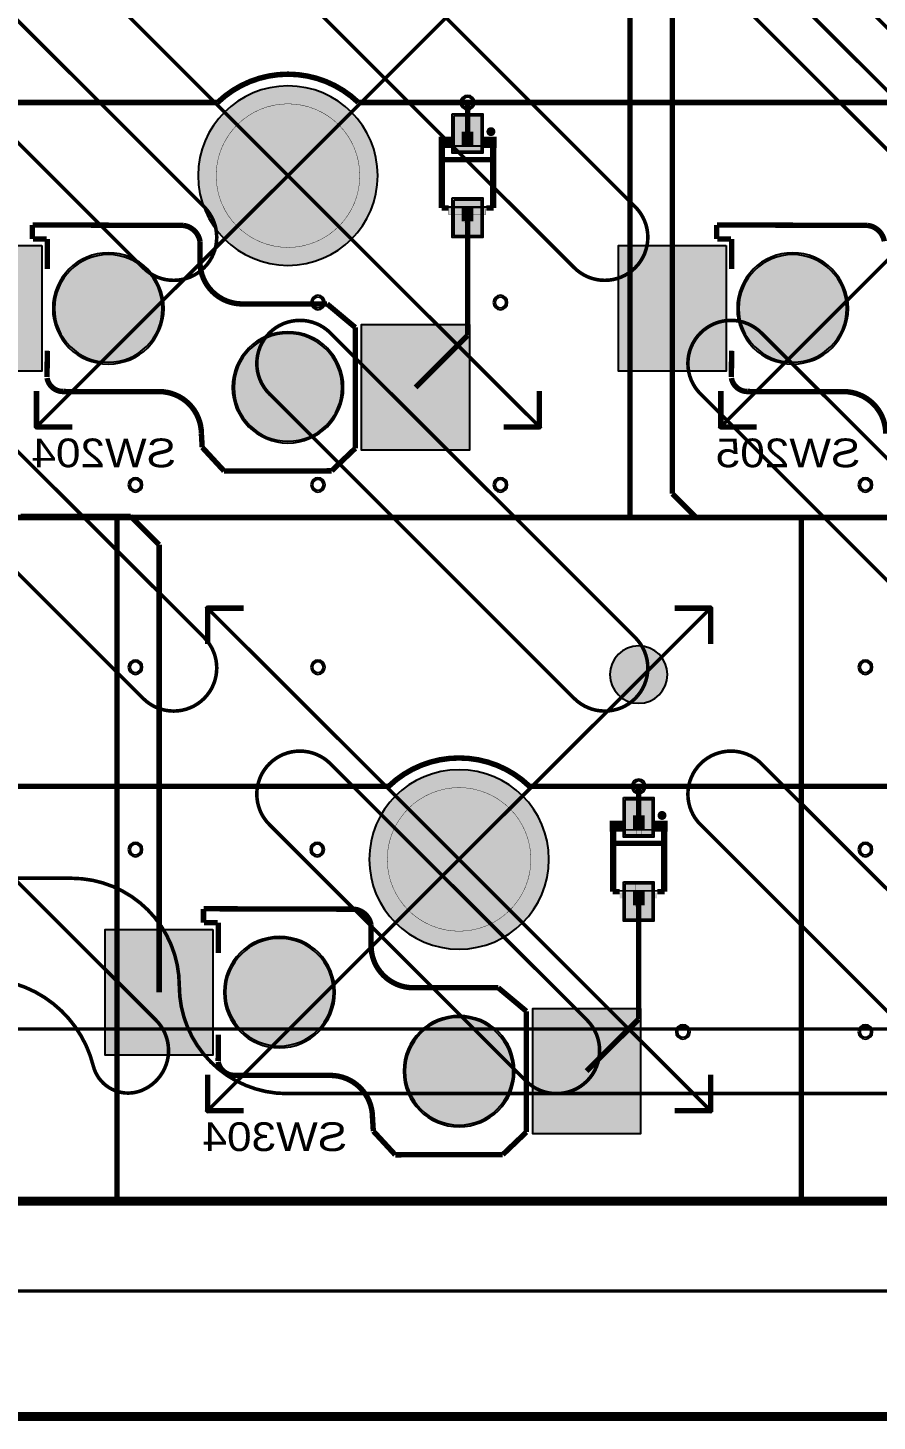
# Model space of a CAD drawing. Header units: millimetres. Extents: x -3 to 238, y -92 to 6.
# Drawn here: x 78.49 to 102.13, y -92.32 to -53.51 of the extents above; entities that cross this region are included whole.
import ezdxf
from ezdxf.enums import TextEntityAlignment as Align

# ---------------------------------------------------------------- set-up
doc = ezdxf.new("R2010")
doc.units = ezdxf.units.MM
doc.header["$MEASUREMENT"] = 0
for name, color, linetype, true_color in [('Board-Outline-Layer', 7, 'Continuous', 0xff00ff), ('Bottom-Layer', 7, 'Continuous', 0x0000ff), ('Bottom-Paste-Mask-Layer', 7, 'Continuous', 0x800000), ('Bottom-Silkscreen-Layer', 7, 'Continuous', 0x66cc33), ('Bottom-Solder-Mask-Layer', 7, 'Continuous', 0xaa00ff), ('Component-Marking-Layer', 7, 'Continuous', 0x66ffcc), ('Component-Shape-Layer', 7, 'Continuous', 0x00cccc), ('Document-Layer', 7, 'Continuous', 0xffffff), ('F.Adhes', 7, 'Continuous', 0x9069e9), ('Hole-Layer', 7, 'Continuous', 0x222222), ('Multi-Layer', 7, 'Continuous', 0xc0c0c0), ('Pin-Floating-Layer', 7, 'Continuous', 0xff99ff), ('Pin-Soldering-Layer', 7, 'Continuous', 0xcc9999), ('Top-Layer', 7, 'Continuous', 0xff0000), ('Top-Paste-Mask-Layer', 7, 'Continuous', 0x808080), ('Top-Solder-Mask-Layer', 7, 'Continuous', 0x800080)]:
    doc.layers.add(name, color=color, linetype=linetype, true_color=true_color)
doc.styles.get("Standard").update_dxf_attribs({"font": 'arial.ttf'})

msp = doc.modelspace()

# ---------------------------------------------------------------- hatches: boundary and pattern name
at = {"layer": 'Bottom-Layer'}
for points in [[(83.225, -57.625, 1), (88.225, -57.625, 1)], [(90.35, -55.953), (91.1, -55.953), (91.1, -56.953), (90.35, -56.953)], [(90.35, -58.298), (91.1, -58.298), (91.1, -59.298), (90.35, -59.298)], [(78.875, -59.575), (78.875, -63.075), (75.875, -63.075), (75.875, -59.575)], [(79.175, -61.325, 1), (82.275, -61.325, 1)], [(97.925, -59.575), (97.925, -63.075), (94.925, -63.075), (94.925, -59.575)], [(98.225, -61.325, 1), (101.325, -61.325, 1)], [(84.175, -63.525, 1), (87.275, -63.525, 1)], [(90.775, -61.775), (90.775, -65.275), (87.775, -65.275), (87.775, -61.775)], [(94.688, -71.525, 1), (96.288, -71.525, 1)], [(87.988, -76.675, 1), (92.988, -76.675, 1)], [(95.113, -75.003), (95.863, -75.003), (95.863, -76.003), (95.113, -76.003)], [(95.113, -77.348), (95.863, -77.348), (95.863, -78.348), (95.113, -78.348)], [(83.638, -78.625), (83.638, -82.125), (80.638, -82.125), (80.638, -78.625)], [(83.938, -80.375, 1), (87.038, -80.375, 1)], [(88.938, -82.575, 1), (92.038, -82.575, 1)], [(95.538, -80.825), (95.538, -84.325), (92.538, -84.325), (92.538, -80.825)]]:
    msp.add_hatch(color=256, dxfattribs=at).paths.add_polyline_path(points)
at = {"layer": 'Bottom-Paste-Mask-Layer'}
for points in [[(83.225, -57.625, 1), (88.225, -57.625, 1)], [(90.35, -55.953), (91.1, -55.953), (91.1, -56.953), (90.35, -56.953)], [(90.35, -58.298), (91.1, -58.298), (91.1, -59.298), (90.35, -59.298)], [(78.875, -59.575), (78.875, -63.075), (75.875, -63.075), (75.875, -59.575)], [(79.175, -61.325, 1), (82.275, -61.325, 1)], [(97.925, -59.575), (97.925, -63.075), (94.925, -63.075), (94.925, -59.575)], [(98.225, -61.325, 1), (101.325, -61.325, 1)], [(84.175, -63.525, 1), (87.275, -63.525, 1)], [(90.775, -61.775), (90.775, -65.275), (87.775, -65.275), (87.775, -61.775)], [(94.688, -71.525, 1), (96.288, -71.525, 1)], [(87.988, -76.675, 1), (92.988, -76.675, 1)], [(95.113, -75.003), (95.863, -75.003), (95.863, -76.003), (95.113, -76.003)], [(95.113, -77.348), (95.863, -77.348), (95.863, -78.348), (95.113, -78.348)], [(83.638, -78.625), (83.638, -82.125), (80.638, -82.125), (80.638, -78.625)], [(83.938, -80.375, 1), (87.038, -80.375, 1)], [(88.938, -82.575, 1), (92.038, -82.575, 1)], [(95.538, -80.825), (95.538, -84.325), (92.538, -84.325), (92.538, -80.825)]]:
    msp.add_hatch(color=256, dxfattribs=at).paths.add_polyline_path(points)
at = {"layer": 'Bottom-Silkscreen-Layer'}
for points in [[(89.923, -56.85), (90.275, -56.85), (90.275, -56.545), (89.923, -56.545)], [(89.923, -56.85), (90.275, -56.85), (90.275, -56.545), (89.923, -56.545)], [(91.528, -56.85), (91.175, -56.85), (91.175, -56.545), (91.528, -56.545)], [(91.528, -56.85), (91.175, -56.85), (91.175, -56.545), (91.528, -56.545)], [(94.686, -75.9), (95.038, -75.9), (95.038, -75.595), (94.686, -75.595)], [(94.686, -75.9), (95.038, -75.9), (95.038, -75.595), (94.686, -75.595)], [(96.291, -75.9), (95.938, -75.9), (95.938, -75.595), (96.291, -75.595)], [(96.291, -75.9), (95.938, -75.9), (95.938, -75.595), (96.291, -75.595)]]:
    msp.add_hatch(color=256, dxfattribs=at).paths.add_polyline_path(points)
at = {"layer": 'Bottom-Solder-Mask-Layer'}
for points in [[(83.225, -57.625, 1), (88.225, -57.625, 1)], [(90.299, -55.902), (91.151, -55.902), (91.151, -57.004), (90.299, -57.004)], [(90.299, -58.247), (91.151, -58.247), (91.151, -59.349), (90.299, -59.349)], [(78.875, -59.575), (78.875, -63.075), (75.875, -63.075), (75.875, -59.575)], [(79.175, -61.325, 1), (82.275, -61.325, 1)], [(97.925, -59.575), (97.925, -63.075), (94.925, -63.075), (94.925, -59.575)], [(98.225, -61.325, 1), (101.325, -61.325, 1)], [(84.175, -63.525, 1), (87.275, -63.525, 1)], [(90.775, -61.775), (90.775, -65.275), (87.775, -65.275), (87.775, -61.775)], [(94.688, -71.525, 1), (96.288, -71.525, 1)], [(87.988, -76.675, 1), (92.988, -76.675, 1)], [(95.062, -74.952), (95.914, -74.952), (95.914, -76.054), (95.062, -76.054)], [(95.062, -77.297), (95.914, -77.297), (95.914, -78.399), (95.062, -78.399)], [(83.638, -78.625), (83.638, -82.125), (80.638, -82.125), (80.638, -78.625)], [(83.938, -80.375, 1), (87.038, -80.375, 1)], [(88.938, -82.575, 1), (92.038, -82.575, 1)], [(95.538, -80.825), (95.538, -84.325), (92.538, -84.325), (92.538, -80.825)]]:
    msp.add_hatch(color=256, dxfattribs=at).paths.add_polyline_path(points)
at = {"layer": 'Component-Marking-Layer'}
for points in [[(91.315, -56.4, 1), (91.435, -56.4, 1)], [(91.315, -56.4, 1), (91.435, -56.4, 1)], [(96.078, -75.45, 1), (96.198, -75.45, 1)], [(96.078, -75.45, 1), (96.198, -75.45, 1)]]:
    msp.add_hatch(color=256, dxfattribs=at).paths.add_polyline_path(points)
at = {"layer": 'Document-Layer'}
for points in [[(90.655, -56.4), (90.811, -56.4), (90.811, -57.024), (90.655, -57.024)], [(90.655, -56.4), (90.811, -56.4), (90.811, -57.024), (90.655, -57.024)], [(90.195, -58.708), (91.235, -58.708), (91.235, -58.552), (90.195, -58.552)], [(90.195, -58.708), (91.235, -58.708), (91.235, -58.552), (90.195, -58.552)], [(90.635, -58.94), (90.791, -58.94), (90.791, -58.316), (90.635, -58.316)], [(90.635, -58.94), (90.791, -58.94), (90.791, -58.316), (90.635, -58.316)], [(95.418, -75.45), (95.574, -75.45), (95.574, -76.074), (95.418, -76.074)], [(95.418, -75.45), (95.574, -75.45), (95.574, -76.074), (95.418, -76.074)], [(94.958, -77.758), (95.998, -77.758), (95.998, -77.602), (94.958, -77.602)], [(94.958, -77.758), (95.998, -77.758), (95.998, -77.602), (94.958, -77.602)], [(95.398, -77.99), (95.554, -77.99), (95.554, -77.366), (95.398, -77.366)], [(95.398, -77.99), (95.554, -77.99), (95.554, -77.366), (95.398, -77.366)]]:
    msp.add_hatch(color=256, dxfattribs=at).paths.add_polyline_path(points)
at = {"layer": 'Hole-Layer'}
for points in [[(83.225, -57.625, 1), (88.225, -57.625, 1)], [(79.225, -61.325, 1), (82.225, -61.325, 1)], [(98.275, -61.325, 1), (101.275, -61.325, 1)], [(84.225, -63.525, 1), (87.225, -63.525, 1)], [(94.688, -71.525, 1), (96.288, -71.525, 1)], [(87.988, -76.675, 1), (92.988, -76.675, 1)], [(83.988, -80.375, 1), (86.988, -80.375, 1)], [(88.988, -82.575, 1), (91.988, -82.575, 1)]]:
    msp.add_hatch(color=256, dxfattribs=at).paths.add_polyline_path(points)
at = {"layer": 'Multi-Layer'}
for points in [[(83.225, -57.625, 1), (88.225, -57.625, 1)], [(83.225, -57.625, 1), (88.225, -57.625, 1)], [(83.225, -57.625, 1), (88.225, -57.625, 1)], [(79.175, -61.325, 1), (82.275, -61.325, 1)], [(79.175, -61.325, 1), (82.275, -61.325, 1)], [(79.175, -61.325, 1), (82.275, -61.325, 1)], [(98.225, -61.325, 1), (101.325, -61.325, 1)], [(98.225, -61.325, 1), (101.325, -61.325, 1)], [(98.225, -61.325, 1), (101.325, -61.325, 1)], [(84.175, -63.525, 1), (87.275, -63.525, 1)], [(84.175, -63.525, 1), (87.275, -63.525, 1)], [(84.175, -63.525, 1), (87.275, -63.525, 1)], [(94.688, -71.525, 1), (96.288, -71.525, 1)], [(94.688, -71.525, 1), (96.288, -71.525, 1)], [(94.688, -71.525, 1), (96.288, -71.525, 1)], [(87.988, -76.675, 1), (92.988, -76.675, 1)], [(87.988, -76.675, 1), (92.988, -76.675, 1)], [(87.988, -76.675, 1), (92.988, -76.675, 1)], [(83.938, -80.375, 1), (87.038, -80.375, 1)], [(83.938, -80.375, 1), (87.038, -80.375, 1)], [(83.938, -80.375, 1), (87.038, -80.375, 1)], [(88.938, -82.575, 1), (92.038, -82.575, 1)], [(88.938, -82.575, 1), (92.038, -82.575, 1)], [(88.938, -82.575, 1), (92.038, -82.575, 1)]]:
    msp.add_hatch(color=256, dxfattribs=at).paths.add_polyline_path(points)
at = {"layer": 'Pin-Floating-Layer'}
for points in [[(90.565, -56.81), (90.885, -56.81), (90.885, -56.69), (90.565, -56.69)], [(90.565, -56.81), (90.885, -56.81), (90.885, -56.69), (90.565, -56.69)], [(90.565, -58.61), (90.885, -58.61), (90.885, -58.49), (90.565, -58.49)], [(90.565, -58.61), (90.885, -58.61), (90.885, -58.49), (90.565, -58.49)], [(95.328, -75.86), (95.648, -75.86), (95.648, -75.74), (95.328, -75.74)], [(95.328, -75.86), (95.648, -75.86), (95.648, -75.74), (95.328, -75.74)], [(95.328, -77.66), (95.648, -77.66), (95.648, -77.54), (95.328, -77.54)], [(95.328, -77.66), (95.648, -77.66), (95.648, -77.54), (95.328, -77.54)]]:
    msp.add_hatch(color=256, dxfattribs=at).paths.add_polyline_path(points)
at = {"layer": 'Pin-Soldering-Layer'}
for points in [[(90.565, -56.7), (90.885, -56.7), (90.885, -56.4), (90.565, -56.4)], [(90.565, -56.7), (90.885, -56.7), (90.885, -56.4), (90.565, -56.4)], [(90.565, -58.9), (90.885, -58.9), (90.885, -58.6), (90.565, -58.6)], [(90.565, -58.9), (90.885, -58.9), (90.885, -58.6), (90.565, -58.6)], [(95.328, -75.75), (95.648, -75.75), (95.648, -75.45), (95.328, -75.45)], [(95.328, -75.75), (95.648, -75.75), (95.648, -75.45), (95.328, -75.45)], [(95.328, -77.95), (95.648, -77.95), (95.648, -77.65), (95.328, -77.65)], [(95.328, -77.95), (95.648, -77.95), (95.648, -77.65), (95.328, -77.65)]]:
    msp.add_hatch(color=256, dxfattribs=at).paths.add_polyline_path(points)
at = {"layer": 'Top-Layer'}
for points in [[(83.225, -57.625, 1), (88.225, -57.625, 1)], [(79.175, -61.325, 1), (82.275, -61.325, 1)], [(98.225, -61.325, 1), (101.325, -61.325, 1)], [(84.175, -63.525, 1), (87.275, -63.525, 1)], [(94.688, -71.525, 1), (96.288, -71.525, 1)], [(87.988, -76.675, 1), (92.988, -76.675, 1)], [(83.938, -80.375, 1), (87.038, -80.375, 1)], [(88.938, -82.575, 1), (92.038, -82.575, 1)]]:
    msp.add_hatch(color=256, dxfattribs=at).paths.add_polyline_path(points)
at = {"layer": 'Top-Paste-Mask-Layer'}
for points in [[(83.225, -57.625, 1), (88.225, -57.625, 1)], [(79.175, -61.325, 1), (82.275, -61.325, 1)], [(98.225, -61.325, 1), (101.325, -61.325, 1)], [(84.175, -63.525, 1), (87.275, -63.525, 1)], [(94.688, -71.525, 1), (96.288, -71.525, 1)], [(87.988, -76.675, 1), (92.988, -76.675, 1)], [(83.938, -80.375, 1), (87.038, -80.375, 1)], [(88.938, -82.575, 1), (92.038, -82.575, 1)]]:
    msp.add_hatch(color=256, dxfattribs=at).paths.add_polyline_path(points)
at = {"layer": 'Top-Solder-Mask-Layer'}
for points in [[(83.225, -57.625, 1), (88.225, -57.625, 1)], [(79.175, -61.325, 1), (82.275, -61.325, 1)], [(98.225, -61.325, 1), (101.325, -61.325, 1)], [(84.175, -63.525, 1), (87.275, -63.525, 1)], [(94.688, -71.525, 1), (96.288, -71.525, 1)], [(87.988, -76.675, 1), (92.988, -76.675, 1)], [(83.938, -80.375, 1), (87.038, -80.375, 1)], [(88.938, -82.575, 1), (92.038, -82.575, 1)]]:
    msp.add_hatch(color=256, dxfattribs=at).paths.add_polyline_path(points)

# ---------------------------------------------------------------- linework, layer by layer
at = {"layer": 'Board-Outline-Layer'}
for points, const_width in [([(0.003, -86.197), (228.598, -86.197)], 0.254), ([(3, -86.187), (225.601, -86.187)], 0.1), ([(1.003, -92.197), (114.3, -92.197)], 0.254)]:
    msp.add_lwpolyline(points, dxfattribs=dict(at, const_width=const_width))
at = {"layer": 'Bottom-Layer', "const_width": 0.00508}
msp.add_lwpolyline([(0, -86.191), (0, 0), (228.585, 0), (228.585, -86.191)], close=True, dxfattribs=at)
at = {"layer": 'Bottom-Layer', "const_width": 0.152}
for points in [[(96.425, -61.325), (96.425, -49.183)], [(90.725, -56.453), (90.725, -55.589)], [(90.725, -58.798), (90.725, -62.075)], [(96.425, -66.488), (96.425, -61.325)], [(90.725, -62.075), (89.275, -63.525)], [(97.094, -67.157), (96.425, -66.488)], [(78.286, -67.117), (81.346, -67.117)], [(81.346, -67.117), (82.138, -67.909)], [(105.254, -67.157), (97.094, -67.157)], [(82.138, -67.909), (82.138, -80.375)], [(95.488, -74.639), (95.488, -75.503)], [(95.488, -77.848), (95.488, -81.125)], [(95.488, -81.125), (94.038, -82.575)]]:
    msp.add_lwpolyline(points, dxfattribs=at)
at = {"layer": 'Bottom-Layer'}
for points in [[(83.225, -57.625, 1), (88.225, -57.625), (88.225, -57.625, 1), (83.225, -57.625)], [(87.988, -76.675, 1), (92.988, -76.675), (92.988, -76.675, 1), (87.988, -76.675)]]:
    msp.add_lwpolyline(points, format="xyb", dxfattribs=at)
for points in [[(90.35, -55.953), (91.1, -55.953), (91.1, -56.953), (90.35, -56.953)], [(90.35, -58.298), (91.1, -58.298), (91.1, -59.298), (90.35, -59.298)], [(78.875, -59.575), (78.875, -63.075), (75.875, -63.075), (75.875, -59.575)], [(97.925, -59.575), (97.925, -63.075), (94.925, -63.075), (94.925, -59.575)], [(90.775, -61.775), (90.775, -65.275), (87.775, -65.275), (87.775, -61.775)], [(95.113, -75.003), (95.863, -75.003), (95.863, -76.003), (95.113, -76.003)], [(95.113, -77.348), (95.863, -77.348), (95.863, -78.348), (95.113, -78.348)], [(83.638, -78.625), (83.638, -82.125), (80.638, -82.125), (80.638, -78.625)], [(95.538, -80.825), (95.538, -84.325), (92.538, -84.325), (92.538, -80.825)]]:
    msp.add_lwpolyline(points, close=True, dxfattribs=at)
for points in [[(79.175, -61.325, 1), (82.275, -61.325, 1)], [(98.225, -61.325, 1), (101.325, -61.325, 1)], [(84.175, -63.525, 1), (87.275, -63.525, 1)], [(94.688, -71.525, 1), (96.288, -71.525, 1)], [(83.938, -80.375, 1), (87.038, -80.375, 1)], [(88.938, -82.575, 1), (92.038, -82.575, 1)]]:
    msp.add_lwpolyline(points, format="xyb", close=True, dxfattribs=at)
at = {"layer": 'Bottom-Paste-Mask-Layer'}
for points in [[(83.225, -57.625, 1), (88.225, -57.625), (88.225, -57.625, 1), (83.225, -57.625)], [(87.988, -76.675, 1), (92.988, -76.675), (92.988, -76.675, 1), (87.988, -76.675)]]:
    msp.add_lwpolyline(points, format="xyb", dxfattribs=at)
for points in [[(90.35, -55.953), (91.1, -55.953), (91.1, -56.953), (90.35, -56.953)], [(90.35, -58.298), (91.1, -58.298), (91.1, -59.298), (90.35, -59.298)], [(78.875, -59.575), (78.875, -63.075), (75.875, -63.075), (75.875, -59.575)], [(97.925, -59.575), (97.925, -63.075), (94.925, -63.075), (94.925, -59.575)], [(90.775, -61.775), (90.775, -65.275), (87.775, -65.275), (87.775, -61.775)], [(95.113, -75.003), (95.863, -75.003), (95.863, -76.003), (95.113, -76.003)], [(95.113, -77.348), (95.863, -77.348), (95.863, -78.348), (95.113, -78.348)], [(83.638, -78.625), (83.638, -82.125), (80.638, -82.125), (80.638, -78.625)], [(95.538, -80.825), (95.538, -84.325), (92.538, -84.325), (92.538, -80.825)]]:
    msp.add_lwpolyline(points, close=True, dxfattribs=at)
for points in [[(79.175, -61.325, 1), (82.275, -61.325, 1)], [(98.225, -61.325, 1), (101.325, -61.325, 1)], [(84.175, -63.525, 1), (87.275, -63.525, 1)], [(94.688, -71.525, 1), (96.288, -71.525, 1)], [(83.938, -80.375, 1), (87.038, -80.375, 1)], [(88.938, -82.575, 1), (92.038, -82.575, 1)]]:
    msp.add_lwpolyline(points, format="xyb", close=True, dxfattribs=at)
at = {"layer": 'Bottom-Silkscreen-Layer', "const_width": 0.00508}
for points in [[(89.923, -56.85), (90.275, -56.85), (90.275, -56.545), (89.923, -56.545)], [(89.923, -56.85), (90.275, -56.85), (90.275, -56.545), (89.923, -56.545)], [(91.528, -56.85), (91.175, -56.85), (91.175, -56.545), (91.528, -56.545)], [(91.528, -56.85), (91.175, -56.85), (91.175, -56.545), (91.528, -56.545)], [(94.686, -75.9), (95.038, -75.9), (95.038, -75.595), (94.686, -75.595)], [(94.686, -75.9), (95.038, -75.9), (95.038, -75.595), (94.686, -75.595)], [(96.291, -75.9), (95.938, -75.9), (95.938, -75.595), (96.291, -75.595)], [(96.291, -75.9), (95.938, -75.9), (95.938, -75.595), (96.291, -75.595)]]:
    msp.add_lwpolyline(points, close=True, dxfattribs=at)
at = {"layer": 'Bottom-Silkscreen-Layer'}
for points, const_width in [([(89.999, -56.774), (89.999, -58.526)], 0.152), ([(89.999, -56.774), (89.999, -58.526)], 0.152), ([(91.451, -56.774), (91.451, -58.526)], 0.152), ([(91.451, -56.774), (91.451, -58.526)], 0.152), ([(89.999, -57.178), (91.451, -57.178)], 0.152), ([(89.999, -57.178), (91.451, -57.178)], 0.152), ([(89.999, -58.526), (90.195, -58.526)], 0.152), ([(89.999, -58.526), (90.195, -58.526)], 0.152), ([(91.451, -58.526), (91.245, -58.526)], 0.152), ([(91.451, -58.526), (91.245, -58.526)], 0.152), ([(78.61, -59.387), (78.61, -59.004)], 0.15), ([(78.61, -59.387), (78.61, -59.004)], 0.15), ([(82.804, -59.012), (78.617, -59)], 0.15), ([(82.804, -59.012), (78.617, -59)], 0.15), ([(97.66, -59.387), (97.66, -59.004)], 0.15), ([(97.66, -59.387), (97.66, -59.004)], 0.15), ([(101.854, -59.012), (97.667, -59)], 0.15), ([(101.854, -59.012), (97.667, -59)], 0.15), ([(79.009, -59.387), (78.627, -59.387)], 0.15), ([(79.009, -59.387), (78.627, -59.387)], 0.15), ([(79.025, -59.387), (79.025, -60.231)], 0.15), ([(79.025, -59.387), (79.025, -60.231)], 0.15), ([(83.275, -59.454), (83.275, -60.025)], 0.15), ([(83.275, -59.454), (83.275, -60.025)], 0.15), ([(98.059, -59.387), (97.677, -59.387)], 0.15), ([(98.059, -59.387), (97.677, -59.387)], 0.15), ([(98.075, -59.387), (98.075, -60.231)], 0.15), ([(98.075, -59.387), (98.075, -60.231)], 0.15), ([(86.815, -61.2), (84.45, -61.2)], 0.15), ([(86.815, -61.2), (84.45, -61.2)], 0.15), ([(87.6, -61.856), (86.815, -61.2)], 0.15), ([(87.6, -61.856), (86.815, -61.2)], 0.15), ([(87.6, -61.856), (87.6, -65.221)], 0.15), ([(87.6, -61.856), (87.6, -65.221)], 0.15), ([(79.025, -62.506), (79.019, -63.239)], 0.15), ([(79.025, -62.506), (79.019, -63.239)], 0.15), ([(98.075, -62.506), (98.069, -63.239)], 0.15), ([(98.075, -62.506), (98.069, -63.239)], 0.15), ([(82.14, -63.642), (79.477, -63.64)], 0.15), ([(82.14, -63.642), (79.477, -63.64)], 0.15), ([(101.191, -63.642), (98.527, -63.64)], 0.15), ([(101.191, -63.642), (98.527, -63.64)], 0.15), ([(83.315, -64.817), (83.338, -65.194)], 0.15), ([(83.315, -64.817), (83.338, -65.194)], 0.15), ([(83.338, -65.194), (83.947, -65.855)], 0.15), ([(83.338, -65.194), (83.947, -65.855)], 0.15), ([(86.941, -65.85), (87.6, -65.221)], 0.15), ([(86.941, -65.85), (87.6, -65.221)], 0.15), ([(86.941, -65.85), (83.947, -65.855)], 0.15), ([(86.941, -65.85), (83.947, -65.855)], 0.15), ([(94.762, -75.824), (94.762, -77.576)], 0.152), ([(94.762, -75.824), (94.762, -77.576)], 0.152), ([(96.214, -75.824), (96.214, -77.576)], 0.152), ([(96.214, -75.824), (96.214, -77.576)], 0.152), ([(94.762, -76.228), (96.214, -76.228)], 0.152), ([(94.762, -76.228), (96.214, -76.228)], 0.152), ([(94.762, -77.576), (94.958, -77.576)], 0.152), ([(94.762, -77.576), (94.958, -77.576)], 0.152), ([(96.214, -77.576), (96.008, -77.576)], 0.152), ([(96.214, -77.576), (96.008, -77.576)], 0.152), ([(83.373, -78.437), (83.373, -78.054)], 0.15), ([(83.373, -78.437), (83.373, -78.054)], 0.15), ([(87.567, -78.062), (83.38, -78.05)], 0.15), ([(87.567, -78.062), (83.38, -78.05)], 0.15), ([(83.772, -78.437), (83.39, -78.437)], 0.15), ([(83.772, -78.437), (83.39, -78.437)], 0.15), ([(83.788, -78.437), (83.788, -79.281)], 0.15), ([(83.788, -78.437), (83.788, -79.281)], 0.15), ([(88.038, -78.504), (88.038, -79.075)], 0.15), ([(88.038, -78.504), (88.038, -79.075)], 0.15), ([(91.578, -80.25), (89.213, -80.25)], 0.15), ([(91.578, -80.25), (89.213, -80.25)], 0.15), ([(92.363, -80.906), (91.578, -80.25)], 0.15), ([(92.363, -80.906), (91.578, -80.25)], 0.15), ([(92.363, -80.906), (92.363, -84.271)], 0.15), ([(92.363, -80.906), (92.363, -84.271)], 0.15), ([(83.788, -81.556), (83.782, -82.289)], 0.15), ([(83.788, -81.556), (83.782, -82.289)], 0.15), ([(86.903, -82.692), (84.24, -82.69)], 0.15), ([(86.903, -82.692), (84.24, -82.69)], 0.15), ([(88.078, -83.867), (88.101, -84.244)], 0.15), ([(88.078, -83.867), (88.101, -84.244)], 0.15), ([(88.101, -84.244), (88.71, -84.905)], 0.15), ([(88.101, -84.244), (88.71, -84.905)], 0.15), ([(91.704, -84.9), (92.363, -84.271)], 0.15), ([(91.704, -84.9), (92.363, -84.271)], 0.15), ([(91.704, -84.9), (88.71, -84.905)], 0.15), ([(91.704, -84.9), (88.71, -84.905)], 0.15)]:
    msp.add_lwpolyline(points, dxfattribs=dict(at, const_width=const_width))
at = {"layer": 'Bottom-Silkscreen-Layer', "const_width": 0.15}
for points in [[(82.804, -59.012, -0.338), (83.275, -59.454)], [(82.804, -59.012, -0.338), (83.275, -59.454)], [(101.854, -59.012, -0.338), (102.325, -59.454)], [(101.854, -59.012, -0.338), (102.325, -59.454)], [(84.45, -61.2, -0.414), (83.275, -60.025)], [(84.45, -61.2, -0.414), (83.275, -60.025)], [(79.477, -63.64, -0.369), (79.02, -63.264)], [(79.477, -63.64, -0.369), (79.02, -63.264)], [(98.527, -63.64, -0.369), (98.07, -63.264)], [(98.527, -63.64, -0.369), (98.07, -63.264)], [(82.14, -63.642, -0.414), (83.315, -64.817)], [(82.14, -63.642, -0.414), (83.315, -64.817)], [(101.191, -63.642, -0.414), (102.366, -64.817)], [(101.191, -63.642, -0.414), (102.366, -64.817)], [(87.567, -78.062, -0.338), (88.038, -78.504)], [(87.567, -78.062, -0.338), (88.038, -78.504)], [(89.213, -80.25, -0.414), (88.038, -79.075)], [(89.213, -80.25, -0.414), (88.038, -79.075)], [(84.24, -82.69, -0.369), (83.783, -82.314)], [(84.24, -82.69, -0.369), (83.783, -82.314)], [(86.903, -82.692, -0.414), (88.078, -83.867)], [(86.903, -82.692, -0.414), (88.078, -83.867)]]:
    msp.add_lwpolyline(points, format="xyb", dxfattribs=at)
at = {"layer": 'Bottom-Solder-Mask-Layer'}
for points in [[(83.225, -57.625, 1), (88.225, -57.625), (88.225, -57.625, 1), (83.225, -57.625)], [(87.988, -76.675, 1), (92.988, -76.675), (92.988, -76.675, 1), (87.988, -76.675)]]:
    msp.add_lwpolyline(points, format="xyb", dxfattribs=at)
for points in [[(90.299, -55.902), (91.151, -55.902), (91.151, -57.004), (90.299, -57.004)], [(90.299, -58.247), (91.151, -58.247), (91.151, -59.349), (90.299, -59.349)], [(78.875, -59.575), (78.875, -63.075), (75.875, -63.075), (75.875, -59.575)], [(97.925, -59.575), (97.925, -63.075), (94.925, -63.075), (94.925, -59.575)], [(90.775, -61.775), (90.775, -65.275), (87.775, -65.275), (87.775, -61.775)], [(95.062, -74.952), (95.914, -74.952), (95.914, -76.054), (95.062, -76.054)], [(95.062, -77.297), (95.914, -77.297), (95.914, -78.399), (95.062, -78.399)], [(83.638, -78.625), (83.638, -82.125), (80.638, -82.125), (80.638, -78.625)], [(95.538, -80.825), (95.538, -84.325), (92.538, -84.325), (92.538, -80.825)]]:
    msp.add_lwpolyline(points, close=True, dxfattribs=at)
for points in [[(79.175, -61.325, 1), (82.275, -61.325, 1)], [(98.225, -61.325, 1), (101.325, -61.325, 1)], [(84.175, -63.525, 1), (87.275, -63.525, 1)], [(94.688, -71.525, 1), (96.288, -71.525, 1)], [(83.938, -80.375, 1), (87.038, -80.375, 1)], [(88.938, -82.575, 1), (92.038, -82.575, 1)]]:
    msp.add_lwpolyline(points, format="xyb", close=True, dxfattribs=at)
at = {"layer": 'Component-Marking-Layer', "const_width": 0.129}
for points in [[(91.315, -56.4, 1), (91.435, -56.4), (91.435, -56.4, 1), (91.315, -56.4)], [(91.315, -56.4, 1), (91.435, -56.4), (91.435, -56.4, 1), (91.315, -56.4)], [(96.078, -75.45, 1), (96.198, -75.45), (96.198, -75.45, 1), (96.078, -75.45)], [(96.078, -75.45, 1), (96.198, -75.45), (96.198, -75.45, 1), (96.078, -75.45)]]:
    msp.add_lwpolyline(points, format="xyb", dxfattribs=at)
at = {"layer": 'Component-Shape-Layer', "const_width": 0.0508}
for points in [[(90.075, -58.5), (91.375, -58.5), (91.375, -56.8), (90.075, -56.8)], [(90.075, -58.5), (91.375, -58.5), (91.375, -56.8), (90.075, -56.8)], [(94.838, -77.55), (96.138, -77.55), (96.138, -75.85), (94.838, -75.85)], [(94.838, -77.55), (96.138, -77.55), (96.138, -75.85), (94.838, -75.85)]]:
    msp.add_lwpolyline(points, close=True, dxfattribs=at)
at = {"layer": 'Document-Layer', "const_width": 0.1}
for points in [[(0, -83.2), (0, -3, -0.414), (3, 0), (13.099, 0, -0.414), (16.099, -3), (16.099, -9, 0.414), (19.099, -12), (57.099, -12, 0.414), (60.099, -9), (60.099, -3, -0.414), (63.099, 0), (225.6, 0, -0.414), (228.6, -3), (228.6, -83.2, -0.414), (225.6, -86.2), (3, -86.2, -0.414)], [(223.8, -4.8), (223.8, -81.4), (4.8, -81.4), (4.8, -4.8), (11.299, -4.8), (11.299, -9, 0.414), (19.099, -16.8), (25.099, -16.8, 0.801), (27.783, -4.8), (48.416, -4.8, 0.801), (51.099, -16.8), (57.099, -16.8, 0.414), (64.899, -9), (64.899, -4.8), (181.03, -4.8), (181.03, -11.4), (199.97, -11.4), (199.97, -4.8)], [(83.391, -58.494), (74.906, -50.009, 1), (73.209, -51.706), (81.694, -60.191, 1)], [(95.391, -58.494), (86.906, -50.009, 1), (85.209, -51.706), (93.694, -60.191, 1)], [(107.391, -58.494), (98.906, -50.009, 1), (97.209, -51.706), (105.694, -60.191, 1)], [(83.391, -70.494), (74.906, -62.009, 1), (73.209, -63.706), (81.694, -72.191, 1)], [(95.391, -70.494), (86.906, -62.009, 1), (85.209, -63.706), (93.694, -72.191, 1)], [(107.391, -70.494), (98.906, -62.009, 1), (97.209, -63.706), (105.694, -72.191, 1)], [(80.305, -82.427, 0.457), (81.654, -83.111, 0.536), (82.049, -81.151), (74.906, -74.009, 1), (73.209, -75.706), (77.243, -79.74, 0.146), (77.848, -80.066, -0.288)], [(92.352, -82.849, 1), (94.049, -81.151), (86.906, -74.009, 1), (85.209, -75.706)], [(104.352, -82.849, 1), (106.049, -81.151), (98.906, -74.009, 1), (97.209, -75.706)]]:
    msp.add_lwpolyline(points, format="xyb", close=True, dxfattribs=at)
at = {"layer": 'Document-Layer'}
for points, const_width in [([(63.099, 0), (185.83, 0), (185.83, -6.6), (195.17, -6.6), (195.17, 0), (225.6, 0, -0.414), (228.6, -3), (228.6, -83.2, -0.414), (225.6, -86.2), (3, -86.2, -0.414)], 0.1), ([(3, -86.2), (101.8, -86.2, 0.414), (104.8, -83.2), (104.8, -70.174, -0.414), (107.8, -67.174), (120.8, -67.174, -0.414), (123.8, -70.174), (123.8, -83.2, 0.414), (126.8, -86.2), (225.6, -86.2, 0.414), (228.6, -83.2), (228.6, -3, 0.414), (225.6, 0), (218.55, 0, 0.414), (215.55, -3), (215.55, -4.5, -0.414), (212.55, -7.5), (206.55, -7.5, -0.414), (203.55, -4.5), (203.55, -3, 0.414), (200.55, 0), (58.599, 0, 0.414)], 0.1), ([(83.725, -57.625, 1), (87.725, -57.625), (87.725, -57.625, 1), (83.725, -57.625)], 0.01), ([(83.725, -57.625, 1), (87.725, -57.625), (87.725, -57.625, 1), (83.725, -57.625)], 0.01), ([(74.7, -77.2), (79.7, -77.2, -0.414), (82.7, -80.2, 0.414), (85.7, -83.2), (142.9, -83.2, 0.414), (145.9, -80.2, -0.414), (148.9, -77.2), (153.9, -77.2, -0.414), (156.9, -80.2, 0.414), (159.9, -83.2), (217.1, -83.2, 0.414), (220.1, -80.2), (220.1, -77.7, -0.414), (223.1, -74.7), (231.1, -74.7), (231.1, -75.7), (231.1, -83.2, -0.414), (225.6, -88.7), (3, -88.7, -0.414)], 0.1), ([(88.488, -76.675, 1), (92.488, -76.675), (92.488, -76.675, 1), (88.488, -76.675)], 0.01), ([(88.488, -76.675, 1), (92.488, -76.675), (92.488, -76.675, 1), (88.488, -76.675)], 0.01)]:
    msp.add_lwpolyline(points, format="xyb", dxfattribs=dict(at, const_width=const_width))
for points, const_width in [([(95.25, -48.1), (95.25, -67.15)], 0.15), ([(95.25, -67.15), (95.25, -48.1)], 0.15), ([(95.25, -48.1), (95.25, -67.15)], 0.15), ([(95.25, -67.15), (95.25, -48.1)], 0.15), ([(78.675, -50.575), (92.774, -64.674)], 0.1), ([(78.675, -64.674), (92.774, -50.575)], 0.1), ([(97.723, -50.575), (111.824, -64.674)], 0.1), ([(97.723, -64.674), (111.824, -50.575)], 0.1), ([(78.725, -63.625), (78.725, -64.625)], 0.15), ([(78.725, -63.625), (78.725, -64.625)], 0.15), ([(92.725, -64.625), (92.725, -63.625)], 0.15), ([(92.725, -64.625), (92.725, -63.625)], 0.15), ([(97.775, -63.625), (97.775, -64.625)], 0.15), ([(97.775, -63.625), (97.775, -64.625)], 0.15), ([(78.725, -64.625), (79.725, -64.625)], 0.15), ([(78.725, -64.625), (79.725, -64.625)], 0.15), ([(91.725, -64.625), (92.725, -64.625)], 0.15), ([(91.725, -64.625), (92.725, -64.625)], 0.15), ([(97.775, -64.625), (98.775, -64.625)], 0.15), ([(97.775, -64.625), (98.775, -64.625)], 0.15), ([(95.25, -67.15), (76.2, -67.15)], 0.15), ([(95.25, -67.15), (76.2, -67.15)], 0.15), ([(80.963, -67.15), (100.013, -67.15)], 0.15), ([(80.963, -86.2), (80.963, -67.15)], 0.15), ([(80.963, -67.15), (100.013, -67.15)], 0.15), ([(80.963, -86.2), (80.963, -67.15)], 0.15), ([(114.3, -67.15), (95.25, -67.15)], 0.15), ([(114.3, -67.15), (95.25, -67.15)], 0.15), ([(100.013, -67.15), (100.013, -86.2)], 0.15), ([(100.013, -67.15), (100.013, -86.2)], 0.15), ([(83.437, -83.724), (97.537, -69.625)], 0.1), ([(83.437, -69.625), (97.537, -83.724)], 0.1), ([(83.488, -69.675), (84.488, -69.675)], 0.15), ([(83.488, -70.675), (83.488, -69.675)], 0.15), ([(83.488, -69.675), (84.488, -69.675)], 0.15), ([(83.488, -70.675), (83.488, -69.675)], 0.15), ([(97.488, -69.675), (96.488, -69.675)], 0.15), ([(97.488, -69.675), (96.488, -69.675)], 0.15), ([(97.488, -69.675), (97.488, -70.675)], 0.15), ([(97.488, -69.675), (97.488, -70.675)], 0.15), ([(83.488, -82.675), (83.488, -83.675)], 0.15), ([(83.488, -82.675), (83.488, -83.675)], 0.15), ([(97.488, -83.675), (97.488, -82.675)], 0.15), ([(97.488, -83.675), (97.488, -82.675)], 0.15), ([(83.488, -83.675), (84.488, -83.675)], 0.15), ([(83.488, -83.675), (84.488, -83.675)], 0.15), ([(96.488, -83.675), (97.488, -83.675)], 0.15), ([(96.488, -83.675), (97.488, -83.675)], 0.15), ([(100.013, -86.2), (80.963, -86.2)], 0.15), ([(100.013, -86.2), (80.963, -86.2)], 0.15)]:
    msp.add_lwpolyline(points, dxfattribs=dict(at, const_width=const_width))
at = {"layer": 'Document-Layer', "const_width": 0.00508}
for points in [[(90.655, -56.4), (90.811, -56.4), (90.811, -57.024), (90.655, -57.024)], [(90.655, -56.4), (90.811, -56.4), (90.811, -57.024), (90.655, -57.024)], [(90.195, -58.708), (91.235, -58.708), (91.235, -58.552), (90.195, -58.552)], [(90.195, -58.708), (91.235, -58.708), (91.235, -58.552), (90.195, -58.552)], [(90.635, -58.94), (90.791, -58.94), (90.791, -58.316), (90.635, -58.316)], [(90.635, -58.94), (90.791, -58.94), (90.791, -58.316), (90.635, -58.316)], [(95.418, -75.45), (95.574, -75.45), (95.574, -76.074), (95.418, -76.074)], [(95.418, -75.45), (95.574, -75.45), (95.574, -76.074), (95.418, -76.074)], [(94.958, -77.758), (95.998, -77.758), (95.998, -77.602), (94.958, -77.602)], [(94.958, -77.758), (95.998, -77.758), (95.998, -77.602), (94.958, -77.602)], [(95.398, -77.99), (95.554, -77.99), (95.554, -77.366), (95.398, -77.366)], [(95.398, -77.99), (95.554, -77.99), (95.554, -77.366), (95.398, -77.366)]]:
    msp.add_lwpolyline(points, close=True, dxfattribs=at)
at = {"layer": 'F.Adhes', "const_width": 0.15}
for points in [[(78.725, -63.625), (78.725, -64.625)], [(78.725, -64.625), (78.725, -63.625)], [(78.725, -63.625), (78.725, -64.625)], [(78.725, -64.625), (78.725, -63.625)], [(92.725, -64.625), (92.725, -63.625)], [(92.725, -64.625), (92.725, -63.625)], [(92.725, -64.625), (92.725, -63.625)], [(92.725, -64.625), (92.725, -63.625)], [(97.775, -63.625), (97.775, -64.625)], [(97.775, -64.625), (97.775, -63.625)], [(97.775, -63.625), (97.775, -64.625)], [(97.775, -64.625), (97.775, -63.625)], [(78.725, -64.625), (79.725, -64.625)], [(79.725, -64.625), (78.725, -64.625)], [(78.725, -64.625), (79.725, -64.625)], [(79.725, -64.625), (78.725, -64.625)], [(91.725, -64.625), (92.725, -64.625)], [(91.725, -64.625), (92.725, -64.625)], [(91.725, -64.625), (92.725, -64.625)], [(91.725, -64.625), (92.725, -64.625)], [(97.775, -64.625), (98.775, -64.625)], [(98.775, -64.625), (97.775, -64.625)], [(97.775, -64.625), (98.775, -64.625)], [(98.775, -64.625), (97.775, -64.625)], [(83.488, -82.675), (83.488, -83.675)], [(83.488, -83.675), (83.488, -82.675)], [(83.488, -82.675), (83.488, -83.675)], [(83.488, -83.675), (83.488, -82.675)], [(97.488, -83.675), (97.488, -82.675)], [(97.488, -83.675), (97.488, -82.675)], [(97.488, -83.675), (97.488, -82.675)], [(97.488, -83.675), (97.488, -82.675)], [(83.488, -83.675), (84.488, -83.675)], [(84.488, -83.675), (83.488, -83.675)], [(83.488, -83.675), (84.488, -83.675)], [(84.488, -83.675), (83.488, -83.675)], [(96.488, -83.675), (97.488, -83.675)], [(96.488, -83.675), (97.488, -83.675)], [(96.488, -83.675), (97.488, -83.675)], [(96.488, -83.675), (97.488, -83.675)]]:
    msp.add_lwpolyline(points, dxfattribs=at)
at = {"layer": 'Hole-Layer'}
for points in [[(83.225, -57.625, 1), (88.225, -57.625), (88.225, -57.625, 1), (83.225, -57.625)], [(87.988, -76.675, 1), (92.988, -76.675), (92.988, -76.675, 1), (87.988, -76.675)]]:
    msp.add_lwpolyline(points, format="xyb", dxfattribs=at)
for points in [[(90.575, -55.589, 1), (90.875, -55.589, 1)], [(79.225, -61.325, 1), (82.225, -61.325, 1)], [(98.275, -61.325, 1), (101.275, -61.325, 1)], [(86.41, -61.16, 1), (86.71, -61.16, 1)], [(91.49, -61.16, 1), (91.79, -61.16, 1)], [(84.225, -63.525, 1), (87.225, -63.525, 1)], [(81.33, -66.24, 1), (81.63, -66.24, 1)], [(86.41, -66.24, 1), (86.71, -66.24, 1)], [(91.49, -66.24, 1), (91.79, -66.24, 1)], [(101.65, -66.24, 1), (101.95, -66.24, 1)], [(94.688, -71.525, 1), (96.288, -71.525, 1)], [(81.33, -71.32, 1), (81.63, -71.32, 1)], [(86.41, -71.32, 1), (86.71, -71.32, 1)], [(101.65, -71.32, 1), (101.95, -71.32, 1)], [(95.338, -74.639, 1), (95.638, -74.639, 1)], [(81.33, -76.4, 1), (81.63, -76.4, 1)], [(86.39, -76.4, 1), (86.69, -76.4, 1)], [(101.65, -76.4, 1), (101.95, -76.4, 1)], [(83.988, -80.375, 1), (86.988, -80.375, 1)], [(88.988, -82.575, 1), (91.988, -82.575, 1)], [(96.57, -81.48, 1), (96.87, -81.48, 1)], [(101.65, -81.48, 1), (101.95, -81.48, 1)]]:
    msp.add_lwpolyline(points, format="xyb", close=True, dxfattribs=at)
at = {"layer": 'Multi-Layer'}
for points in [[(83.225, -57.625, 1), (88.225, -57.625), (88.225, -57.625, 1), (83.225, -57.625)], [(83.225, -57.625, 1), (88.225, -57.625), (88.225, -57.625, 1), (83.225, -57.625)], [(83.225, -57.625, 1), (88.225, -57.625), (88.225, -57.625, 1), (83.225, -57.625)], [(90.525, -55.589, 1), (90.925, -55.589), (90.925, -55.589, 1), (90.525, -55.589)], [(86.36, -61.16, 1), (86.76, -61.16), (86.76, -61.16, 1), (86.36, -61.16)], [(91.44, -61.16, 1), (91.84, -61.16), (91.84, -61.16, 1), (91.44, -61.16)], [(81.28, -66.24, 1), (81.68, -66.24), (81.68, -66.24, 1), (81.28, -66.24)], [(86.36, -66.24, 1), (86.76, -66.24), (86.76, -66.24, 1), (86.36, -66.24)], [(91.44, -66.24, 1), (91.84, -66.24), (91.84, -66.24, 1), (91.44, -66.24)], [(101.6, -66.24, 1), (102, -66.24), (102, -66.24, 1), (101.6, -66.24)], [(81.28, -71.32, 1), (81.68, -71.32), (81.68, -71.32, 1), (81.28, -71.32)], [(86.36, -71.32, 1), (86.76, -71.32), (86.76, -71.32, 1), (86.36, -71.32)], [(101.6, -71.32, 1), (102, -71.32), (102, -71.32, 1), (101.6, -71.32)], [(87.988, -76.675, 1), (92.988, -76.675), (92.988, -76.675, 1), (87.988, -76.675)], [(87.988, -76.675, 1), (92.988, -76.675), (92.988, -76.675, 1), (87.988, -76.675)], [(87.988, -76.675, 1), (92.988, -76.675), (92.988, -76.675, 1), (87.988, -76.675)], [(95.288, -74.639, 1), (95.688, -74.639), (95.688, -74.639, 1), (95.288, -74.639)], [(81.28, -76.4, 1), (81.68, -76.4), (81.68, -76.4, 1), (81.28, -76.4)], [(86.34, -76.4, 1), (86.74, -76.4), (86.74, -76.4, 1), (86.34, -76.4)], [(101.6, -76.4, 1), (102, -76.4), (102, -76.4, 1), (101.6, -76.4)], [(96.52, -81.48, 1), (96.92, -81.48), (96.92, -81.48, 1), (96.52, -81.48)], [(101.6, -81.48, 1), (102, -81.48), (102, -81.48, 1), (101.6, -81.48)]]:
    msp.add_lwpolyline(points, format="xyb", dxfattribs=at)
for points in [[(79.175, -61.325, 1), (82.275, -61.325, 1)], [(79.175, -61.325, 1), (82.275, -61.325, 1)], [(79.175, -61.325, 1), (82.275, -61.325, 1)], [(98.225, -61.325, 1), (101.325, -61.325, 1)], [(98.225, -61.325, 1), (101.325, -61.325, 1)], [(98.225, -61.325, 1), (101.325, -61.325, 1)], [(84.175, -63.525, 1), (87.275, -63.525, 1)], [(84.175, -63.525, 1), (87.275, -63.525, 1)], [(84.175, -63.525, 1), (87.275, -63.525, 1)], [(94.688, -71.525, 1), (96.288, -71.525, 1)], [(94.688, -71.525, 1), (96.288, -71.525, 1)], [(94.688, -71.525, 1), (96.288, -71.525, 1)], [(83.938, -80.375, 1), (87.038, -80.375, 1)], [(83.938, -80.375, 1), (87.038, -80.375, 1)], [(83.938, -80.375, 1), (87.038, -80.375, 1)], [(88.938, -82.575, 1), (92.038, -82.575, 1)], [(88.938, -82.575, 1), (92.038, -82.575, 1)], [(88.938, -82.575, 1), (92.038, -82.575, 1)]]:
    msp.add_lwpolyline(points, format="xyb", close=True, dxfattribs=at)
at = {"layer": 'Pin-Floating-Layer', "const_width": 0.00508}
for points in [[(90.565, -56.81), (90.885, -56.81), (90.885, -56.69), (90.565, -56.69)], [(90.565, -56.81), (90.885, -56.81), (90.885, -56.69), (90.565, -56.69)], [(90.565, -58.61), (90.885, -58.61), (90.885, -58.49), (90.565, -58.49)], [(90.565, -58.61), (90.885, -58.61), (90.885, -58.49), (90.565, -58.49)], [(95.328, -75.86), (95.648, -75.86), (95.648, -75.74), (95.328, -75.74)], [(95.328, -75.86), (95.648, -75.86), (95.648, -75.74), (95.328, -75.74)], [(95.328, -77.66), (95.648, -77.66), (95.648, -77.54), (95.328, -77.54)], [(95.328, -77.66), (95.648, -77.66), (95.648, -77.54), (95.328, -77.54)]]:
    msp.add_lwpolyline(points, close=True, dxfattribs=at)
at = {"layer": 'Pin-Soldering-Layer', "const_width": 0.00508}
for points in [[(90.565, -56.7), (90.885, -56.7), (90.885, -56.4), (90.565, -56.4)], [(90.565, -56.7), (90.885, -56.7), (90.885, -56.4), (90.565, -56.4)], [(90.565, -58.9), (90.885, -58.9), (90.885, -58.6), (90.565, -58.6)], [(90.565, -58.9), (90.885, -58.9), (90.885, -58.6), (90.565, -58.6)], [(95.328, -75.75), (95.648, -75.75), (95.648, -75.45), (95.328, -75.45)], [(95.328, -75.75), (95.648, -75.75), (95.648, -75.45), (95.328, -75.45)], [(95.328, -77.95), (95.648, -77.95), (95.648, -77.65), (95.328, -77.65)], [(95.328, -77.95), (95.648, -77.95), (95.648, -77.65), (95.328, -77.65)]]:
    msp.add_lwpolyline(points, close=True, dxfattribs=at)
at = {"layer": 'Top-Layer', "const_width": 0.00508}
msp.add_lwpolyline([(0, -86.191), (0, 0), (228.585, 0), (228.585, -86.191)], close=True, dxfattribs=at)
at = {"layer": 'Top-Layer', "const_width": 0.152}
for points in [[(87.685, -55.589, 0.403), (83.765, -55.589)], [(92.448, -74.639, 0.403), (88.528, -74.639)]]:
    msp.add_lwpolyline(points, format="xyb", dxfattribs=at)
at = {"layer": 'Top-Layer'}
for points in [[(83.225, -57.625, 1), (88.225, -57.625), (88.225, -57.625, 1), (83.225, -57.625)], [(87.988, -76.675, 1), (92.988, -76.675), (92.988, -76.675, 1), (87.988, -76.675)]]:
    msp.add_lwpolyline(points, format="xyb", dxfattribs=at)
at = {"layer": 'Top-Layer', "const_width": 0.152}
for points in [[(71.67, -55.589), (83.765, -55.589)], [(87.685, -55.589), (90.725, -55.589)], [(90.725, -55.589), (102.815, -55.589)], [(71.67, -74.639), (88.528, -74.639)], [(92.448, -74.639), (95.488, -74.639)], [(95.488, -74.639), (112.34, -74.639)]]:
    msp.add_lwpolyline(points, dxfattribs=at)
at = {"layer": 'Top-Layer'}
for points in [[(79.175, -61.325, 1), (82.275, -61.325, 1)], [(98.225, -61.325, 1), (101.325, -61.325, 1)], [(84.175, -63.525, 1), (87.275, -63.525, 1)], [(94.688, -71.525, 1), (96.288, -71.525, 1)], [(83.938, -80.375, 1), (87.038, -80.375, 1)], [(88.938, -82.575, 1), (92.038, -82.575, 1)]]:
    msp.add_lwpolyline(points, format="xyb", close=True, dxfattribs=at)
at = {"layer": 'Top-Paste-Mask-Layer'}
for points in [[(83.225, -57.625, 1), (88.225, -57.625), (88.225, -57.625, 1), (83.225, -57.625)], [(87.988, -76.675, 1), (92.988, -76.675), (92.988, -76.675, 1), (87.988, -76.675)]]:
    msp.add_lwpolyline(points, format="xyb", dxfattribs=at)
for points in [[(79.175, -61.325, 1), (82.275, -61.325, 1)], [(98.225, -61.325, 1), (101.325, -61.325, 1)], [(84.175, -63.525, 1), (87.275, -63.525, 1)], [(94.688, -71.525, 1), (96.288, -71.525, 1)], [(83.938, -80.375, 1), (87.038, -80.375, 1)], [(88.938, -82.575, 1), (92.038, -82.575, 1)]]:
    msp.add_lwpolyline(points, format="xyb", close=True, dxfattribs=at)
at = {"layer": 'Top-Solder-Mask-Layer'}
for points in [[(83.225, -57.625, 1), (88.225, -57.625), (88.225, -57.625, 1), (83.225, -57.625)], [(87.988, -76.675, 1), (92.988, -76.675), (92.988, -76.675, 1), (87.988, -76.675)]]:
    msp.add_lwpolyline(points, format="xyb", dxfattribs=at)
for points in [[(79.175, -61.325, 1), (82.275, -61.325, 1)], [(98.225, -61.325, 1), (101.325, -61.325, 1)], [(84.175, -63.525, 1), (87.275, -63.525, 1)], [(94.688, -71.525, 1), (96.288, -71.525, 1)], [(83.938, -80.375, 1), (87.038, -80.375, 1)], [(88.938, -82.575, 1), (92.038, -82.575, 1)]]:
    msp.add_lwpolyline(points, format="xyb", close=True, dxfattribs=at)

# ---------------------------------------------------------------- texts
at = {"layer": 'Bottom-Silkscreen-Layer', "text_generation_flag": 2, "width": 1.1}
for s, p in [('SW204', (80.597, -65.35)), ('SW205', (99.647, -65.35)), ('SW304', (85.36, -84.4))]:
    msp.add_text(s, height=0.8001, dxfattribs=at).set_placement(p, align=Align.MIDDLE_CENTER)

doc.saveas('drawing.dxf')
